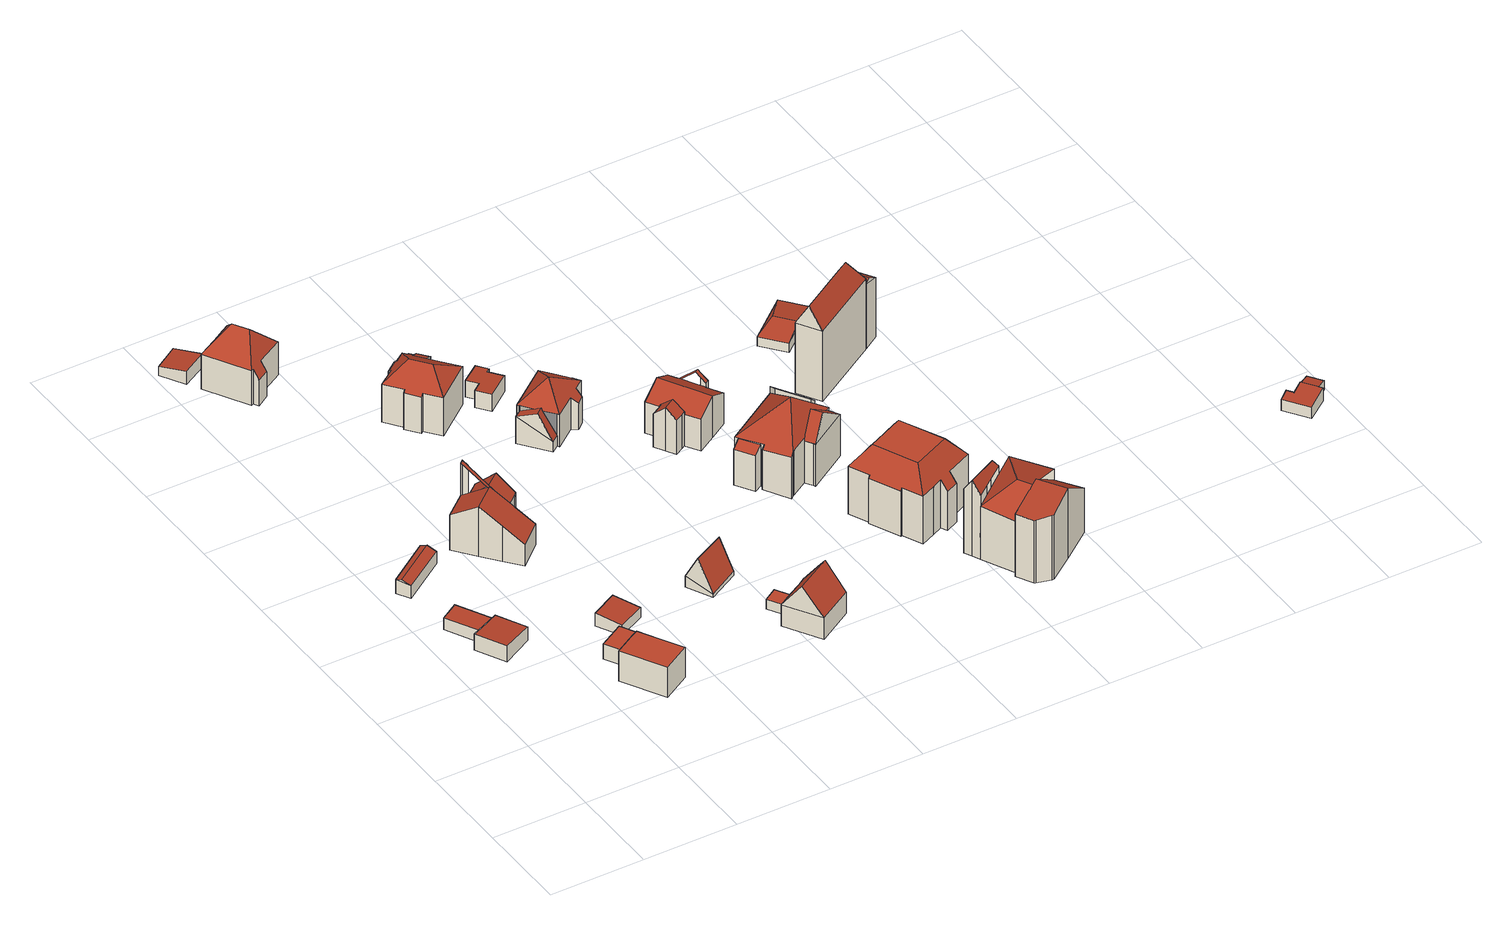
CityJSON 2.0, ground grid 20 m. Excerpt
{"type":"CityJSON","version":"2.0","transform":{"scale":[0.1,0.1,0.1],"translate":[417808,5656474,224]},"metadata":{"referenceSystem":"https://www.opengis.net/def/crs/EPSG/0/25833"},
"CityObjects":{
"building1":{"type":"Building","attributes":{"Dachtyp_tdc":"tdcPolyFlatRoof","Gemeindeschluessel":14612000,"Dachneigung":3.85,"QualitaetDacherkennung":92,"Geometrietyp2DReferenz":"3000","measuredHeight":3.62,"function":"31001_9998","roofType":"2100"},"geometry":[{"type":"Solid","lod":"2","boundaries":[[[[0,1,2,3]],[[1,4,5,2]],[[4,6,7,5]],[[6,8,9,7]],[[8,0,3,9]],[[8,6,4,1,0]],[[3,2,5,7,9]]]],"semantics":{"surfaces":[{"type":"WallSurface"},{"type":"RoofSurface"},{"type":"GroundSurface"}],"values":[[0,0,0,0,0,1,2]]}}]},
"building2":{"type":"Building","attributes":{"Dachtyp_tdc":"tdcPolyFlatRoof","Gemeindeschluessel":14612000,"Dachneigung":4.62,"QualitaetDacherkennung":76,"Geometrietyp2DReferenz":"3000","measuredHeight":3.02,"function":"31001_9998","roofType":"2100"},"geometry":[{"type":"Solid","lod":"2","boundaries":[[[[10,11,12,13]],[[11,14,15,12]],[[14,16,17,15]],[[16,10,13,17]],[[16,14,11,10]],[[13,12,15,17]]]],"semantics":{"surfaces":[{"type":"WallSurface"},{"type":"RoofSurface"},{"type":"GroundSurface"}],"values":[[0,0,0,0,1,2]]}}]},
"building3":{"type":"Building","attributes":{"Dachtyp_tdc":"tdcGableRoof","Gemeindeschluessel":14612000,"Dachneigung":25.08,"QualitaetDacherkennung":37,"Geometrietyp2DReferenz":"3000","measuredHeight":3.6,"function":"31001_9998","roofType":"3100"},"geometry":[{"type":"Solid","lod":"2","boundaries":[[[[18,19,20,21]],[[19,22,23,20]],[[22,24,25,23]],[[24,18,21,25]],[[22,19,26]],[[18,24,27]],[[19,18,27,26]],[[24,22,26,27]],[[21,20,23,25]]]],"semantics":{"surfaces":[{"type":"WallSurface"},{"type":"RoofSurface"},{"type":"GroundSurface"}],"values":[[0,0,0,0,0,0,1,1,2]]}}]},
"building4":{"type":"Building","attributes":{"Dachtyp_tdc":"tdcPolyFlatRoof","Gemeindeschluessel":14612000,"Dachneigung":0,"QualitaetDacherkennung":80,"Geometrietyp2DReferenz":"3000","measuredHeight":7.03,"function":"31001_9998","roofType":"1000"},"geometry":[{"type":"Solid","lod":"2","boundaries":[[[[28,29,30,31]],[[29,32,33,30]],[[32,34,35,33]],[[34,36,37,35]],[[36,38,39,37]],[[38,28,31,39]],[[38,36,34,32,29,28]],[[31,30,33,35,37,39]]]],"semantics":{"surfaces":[{"type":"WallSurface"},{"type":"RoofSurface"},{"type":"GroundSurface"}],"values":[[0,0,0,0,0,0,1,2]]}}]},
"building5":{"type":"Building","attributes":{"Dachtyp_tdc":"tdcPolyFlatRoof","Gemeindeschluessel":14612000,"Dachneigung":0,"QualitaetDacherkennung":78,"Geometrietyp2DReferenz":"3000","measuredHeight":3.45,"function":"31001_9998","roofType":"1000"},"geometry":[{"type":"Solid","lod":"2","boundaries":[[[[40,41,42,43]],[[41,44,45,42]],[[44,46,47,45]],[[46,48,49,47]],[[48,50,51,49]],[[50,52,53,51]],[[52,40,43,53]],[[52,50,48,46,44,41,40]],[[43,42,45,47,49,51,53]]]],"semantics":{"surfaces":[{"type":"WallSurface"},{"type":"RoofSurface"},{"type":"GroundSurface"}],"values":[[0,0,0,0,0,0,0,1,2]]}}]},
"building6":{"type":"Building","attributes":{"Dachtyp_tdc":"tdcPolyFlatRoof","Gemeindeschluessel":14612000,"Dachneigung":3.5,"QualitaetDacherkennung":55,"Geometrietyp2DReferenz":"3000","measuredHeight":2.5,"function":"31001_9998","roofType":"2100"},"geometry":[{"type":"Solid","lod":"2","boundaries":[[[[54,55,33,35]],[[55,56,57,33]],[[56,58,59,57]],[[58,60,61,59]],[[60,54,35,61]],[[60,58,56,55,54]],[[35,33,57,59,61]]]],"semantics":{"surfaces":[{"type":"WallSurface"},{"type":"RoofSurface"},{"type":"GroundSurface"}],"values":[[0,0,0,0,0,1,2]]}}]},
"building7":{"type":"Building","attributes":{"Dachtyp_tdc":"tdcPolyFlatRoof","Gemeindeschluessel":14612000,"Dachneigung":6.02,"QualitaetDacherkennung":55,"Geometrietyp2DReferenz":"3000","measuredHeight":2.93,"function":"31001_9998","roofType":"2100"},"geometry":[{"type":"Solid","lod":"2","boundaries":[[[[62,63,64,65]],[[63,66,67,64]],[[66,68,69,67]],[[68,62,65,69]],[[68,66,63,62]],[[65,64,67,69]]]],"semantics":{"surfaces":[{"type":"WallSurface"},{"type":"RoofSurface"},{"type":"GroundSurface"}],"values":[[0,0,0,0,1,2]]}}]},
"building8":{"type":"Building","attributes":{"Gemeindeschluessel":14612000,"Geometrietyp2DReferenz":"3000","function":"31001_9998","roofType":"9999"},"children":["building8-1","building8-2","building8-3"]},
"building8-1":{"type":"BuildingPart","attributes":{"Dachtyp_tdc":"tdcPolyFlatRoof","Dachneigung":40.65,"QualitaetDacherkennung":20,"Geometrietyp2DReferenz":"3000","measuredHeight":15.69,"roofType":"2100"},"parents":["building8"],"geometry":[{"type":"MultiSurface","lod":"2","boundaries":[[[70,71,72]],[[70,73,74,71]],[[73,75,76,74]],[[77,78,79,80,81]],[[78,82,83,79]],[[82,84,85,86,83]],[[82,78,77,87,88,75,73,70,89,90,84]],[[86,91,71,74,76,92,80,79,83]]],"semantics":{"surfaces":[{"type":"WallSurface"},{"type":"RoofSurface"},{"type":"GroundSurface"}],"values":[0,0,0,0,0,0,1,2]}}]},
"building8-2":{"type":"BuildingPart","attributes":{"Dachtyp_tdc":"tdcGableRoof","Dachneigung":42.91,"QualitaetDacherkennung":65,"Geometrietyp2DReferenz":"3000","measuredHeight":11.29,"roofType":"3100"},"parents":["building8"],"geometry":[{"type":"MultiSurface","lod":"2","boundaries":[[[93,94,95,96]],[[94,97,98,95]],[[97,99,100,98]],[[99,72,71,100]],[[85,101,83,86]],[[101,93,96,83]],[[90,89,72,99,97,94]],[[94,93,101,85,90]],[[96,95,98,100,71,91,86,83]]],"semantics":{"surfaces":[{"type":"WallSurface"},{"type":"RoofSurface"},{"type":"GroundSurface"}],"values":[0,0,0,0,0,0,1,1,2]}}]},
"building8-3":{"type":"BuildingPart","attributes":{"Dachtyp_tdc":"tdcGableRoof","Dachneigung":36.64,"QualitaetDacherkennung":34,"Geometrietyp2DReferenz":"3000","measuredHeight":11.48,"roofType":"3100"},"parents":["building8"],"geometry":[{"type":"MultiSurface","lod":"2","boundaries":[[[102,103,104,76,75]],[[103,105,106,104]],[[105,107,108,106]],[[107,109,110,108]],[[109,111,112,110]],[[111,81,80,112]],[[109,107,105,103,102,113]],[[113,87,81,111,109]],[[92,76,104,106,108,110,112,80]]],"semantics":{"surfaces":[{"type":"WallSurface"},{"type":"RoofSurface"},{"type":"GroundSurface"}],"values":[0,0,0,0,0,0,1,1,2]}}]},
"building9":{"type":"Building","attributes":{"Dachtyp_tdc":"tdcPolyFlatRoof","Gemeindeschluessel":14612000,"Dachneigung":9.02,"QualitaetDacherkennung":51,"Geometrietyp2DReferenz":"3000","measuredHeight":3.05,"function":"31001_9998","roofType":"2100"},"geometry":[{"type":"Solid","lod":"2","boundaries":[[[[114,115,116,117]],[[115,118,119,116]],[[118,120,121,119]],[[120,114,117,121]],[[120,118,115,114]],[[117,116,119,121]]]],"semantics":{"surfaces":[{"type":"WallSurface"},{"type":"RoofSurface"},{"type":"GroundSurface"}],"values":[[0,0,0,0,1,2]]}}]},
"building10":{"type":"Building","attributes":{"Dachtyp_tdc":"tdcHipRoof","Gemeindeschluessel":14612000,"Dachneigung":45.67,"QualitaetDacherkennung":68,"Geometrietyp2DReferenz":"3000","measuredHeight":12.81,"function":"31001_9998","roofType":"3200"},"geometry":[{"type":"Solid","lod":"2","boundaries":[[[[122,123,124,125]],[[123,126,127,124]],[[126,128,129,127]],[[128,130,131,129]],[[130,132,133,131]],[[132,134,135,133]],[[134,136,137,135]],[[136,138,139,137]],[[138,140,141,139]],[[140,142,143,141]],[[142,144,145,143]],[[144,146,147,145]],[[146,148,149,147]],[[148,150,151,149]],[[150,152,153,151]],[[152,122,125,153]],[[136,134,132,130,128,126,154]],[[148,146,144,142,140,138,155]],[[126,123,122,152,150,148,155,154]],[[138,136,154,155]],[[125,124,127,129,131,133,135,137,139,141,143,145,147,149,151,153]]]],"semantics":{"surfaces":[{"type":"WallSurface"},{"type":"RoofSurface"},{"type":"GroundSurface"}],"values":[[0,0,0,0,0,0,0,0,0,0,0,0,0,0,0,0,1,1,1,1,2]]}}]},
"building11":{"type":"Building","attributes":{"Dachtyp_tdc":"tdcGableRoof","Gemeindeschluessel":14612000,"Dachneigung":64.75,"QualitaetDacherkennung":3,"Geometrietyp2DReferenz":"3000","measuredHeight":7.62,"function":"31001_9998","roofType":"3100"},"geometry":[{"type":"Solid","lod":"2","boundaries":[[[[156,157,158,159]],[[157,160,161,158]],[[160,162,163,161]],[[162,156,159,163]],[[160,157,164]],[[156,162,165]],[[157,156,165,164]],[[162,160,164,165]],[[159,158,161,163]]]],"semantics":{"surfaces":[{"type":"WallSurface"},{"type":"RoofSurface"},{"type":"GroundSurface"}],"values":[[0,0,0,0,0,0,1,1,2]]}}]},
"building12":{"type":"Building","attributes":{"Dachtyp_tdc":"tdcPolyFlatRoof","Gemeindeschluessel":14612000,"Dachneigung":0,"QualitaetDacherkennung":72,"Geometrietyp2DReferenz":"3000","measuredHeight":2.19,"function":"31001_9998","roofType":"1000"},"geometry":[{"type":"Solid","lod":"2","boundaries":[[[[166,167,168,169]],[[167,170,171,168]],[[170,172,173,171]],[[172,166,169,173]],[[172,170,167,166]],[[169,168,171,173]]]],"semantics":{"surfaces":[{"type":"WallSurface"},{"type":"RoofSurface"},{"type":"GroundSurface"}],"values":[[0,0,0,0,1,2]]}}]},
"building13":{"type":"Building","attributes":{"Dachtyp_tdc":"tdcFreeFormRoof","Gemeindeschluessel":14612000,"Dachneigung":53.16,"QualitaetDacherkennung":80,"Geometrietyp2DReferenz":"3000","measuredHeight":10.75,"function":"31001_9998","roofType":"5000"},"geometry":[{"type":"Solid","lod":"2","boundaries":[[[[174,175,176,177]],[[175,178,179,176]],[[178,180,181,179]],[[180,182,183,181]],[[182,184,185,183]],[[184,186,187,185]],[[186,188,189,187]],[[188,174,177,189]],[[184,182,180,178,175,174,190,191]],[[188,186,191,190]],[[174,188,190]],[[186,184,191]],[[177,176,179,181,183,185,187,189]]]],"semantics":{"surfaces":[{"type":"WallSurface"},{"type":"RoofSurface"},{"type":"GroundSurface"}],"values":[[0,0,0,0,0,0,0,0,1,1,0,0,2]]}}]},
"building14":{"type":"Building","attributes":{"Gemeindeschluessel":14612000,"Geometrietyp2DReferenz":"3000","function":"31001_9998","roofType":"9999"},"children":["building14-1","building14-2"]},
"building14-1":{"type":"BuildingPart","attributes":{"Dachtyp_tdc":"tdcHipRoof","Dachneigung":33,"QualitaetDacherkennung":74,"Geometrietyp2DReferenz":"3000","measuredHeight":11.84,"roofType":"3200"},"parents":["building14"],"geometry":[{"type":"MultiSurface","lod":"2","boundaries":[[[192,193,194]],[[192,195,196,193]],[[195,197,198,196]],[[197,199,200,198]],[[199,201,202,200]],[[203,204,205,206]],[[204,207,208,205]],[[207,209,210,208]],[[209,211,212,210]],[[211,213,214,212]],[[213,215,216,214]],[[215,217,218,216]],[[217,219,220,218]],[[219,221,222,220]],[[221,223,224,225,222]],[[217,215,213,211,209,207,226]],[[197,195,227]],[[207,204,203,201,199,197,227,226]],[[195,192,228,223,221,219,217,226,227]],[[225,229,193,196,198,200,202,206,205,208,210,212,214,216,218,220,222]],[[201,203,206,202]]],"semantics":{"surfaces":[{"type":"WallSurface"},{"type":"RoofSurface"},{"type":"GroundSurface"}],"values":[0,0,0,0,0,0,0,0,0,0,0,0,0,0,0,1,1,1,1,2,0]}}]},
"building14-2":{"type":"BuildingPart","attributes":{"Dachtyp_tdc":"tdcPolyFlatRoof","Dachneigung":26.44,"QualitaetDacherkennung":47,"Geometrietyp2DReferenz":"3000","measuredHeight":8.48,"roofType":"2100"},"parents":["building14"],"geometry":[{"type":"MultiSurface","lod":"2","boundaries":[[[224,230,231,225]],[[230,232,233,231]],[[232,234,235,233]],[[234,236,237,235]],[[236,194,193,237]],[[194,236,234,232,230,224,238]],[[229,225,231,233,235,237,193]]],"semantics":{"surfaces":[{"type":"WallSurface"},{"type":"RoofSurface"},{"type":"GroundSurface"}],"values":[0,0,0,0,0,1,2]}}]},
"building15":{"type":"Building","attributes":{"Gemeindeschluessel":14612000,"Geometrietyp2DReferenz":"3000","function":"31001_9998","roofType":"9999"},"children":["building15-1","building15-2","building15-3"]},
"building15-1":{"type":"BuildingPart","attributes":{"Dachtyp_tdc":"tdcPolyFlatRoof","Dachneigung":0,"QualitaetDacherkennung":49,"Geometrietyp2DReferenz":"3000","measuredHeight":3.08,"roofType":"1000"},"parents":["building15"],"geometry":[{"type":"MultiSurface","lod":"2","boundaries":[[[239,240,241,242]],[[240,243,244,241]],[[245,246,247,248]],[[246,239,242,247]],[[246,245,243,240,239]],[[242,241,244,248,247]]],"semantics":{"surfaces":[{"type":"WallSurface"},{"type":"RoofSurface"},{"type":"GroundSurface"}],"values":[0,0,0,0,1,2]}}]},
"building15-2":{"type":"BuildingPart","attributes":{"Dachtyp_tdc":"tdcTentRoof","Dachneigung":41.57,"QualitaetDacherkennung":81,"Geometrietyp2DReferenz":"3000","measuredHeight":11.02,"roofType":"3500"},"parents":["building15"],"geometry":[{"type":"MultiSurface","lod":"2","boundaries":[[[249,250,251,252]],[[250,253,254,251]],[[253,255,256,257,254]],[[258,259,260,261,262]],[[259,263,264,260]],[[263,265,266,264]],[[265,267,245,248,266]],[[268,269,241,244,243]],[[269,270,271,241]],[[270,272,273,271]],[[272,274,275,273]],[[274,249,252,275]],[[263,259,258,276,277,255,253,278]],[[265,263,278]],[[270,269,268,267,265,278]],[[253,250,249,274,272,270,278]],[[252,251,254,257,261,260,264,266,248,244,241,271,273,275]]],"semantics":{"surfaces":[{"type":"WallSurface"},{"type":"RoofSurface"},{"type":"GroundSurface"}],"values":[0,0,0,0,0,0,0,0,0,0,0,0,1,1,1,1,2]}}]},
"building15-3":{"type":"BuildingPart","attributes":{"Dachtyp_tdc":"tdcGableRoof","Dachneigung":61.24,"QualitaetDacherkennung":9,"Geometrietyp2DReferenz":"3000","measuredHeight":7.93,"roofType":"3100"},"parents":["building15"],"geometry":[{"type":"MultiSurface","lod":"2","boundaries":[[[256,279,280,257]],[[279,281,282,280]],[[281,262,261,282]],[[281,279,283]],[[279,256,277,284,283]],[[262,281,283,284,276]],[[257,280,282,261]]],"semantics":{"surfaces":[{"type":"WallSurface"},{"type":"RoofSurface"},{"type":"GroundSurface"}],"values":[0,0,0,0,1,1,2]}}]},
"building16":{"type":"Building","attributes":{"Dachtyp_tdc":"tdcPolyFlatRoof","Gemeindeschluessel":14612000,"Dachneigung":3.14,"QualitaetDacherkennung":51,"Geometrietyp2DReferenz":"3000","measuredHeight":3.89,"function":"31001_9998","roofType":"2100"},"geometry":[{"type":"Solid","lod":"2","boundaries":[[[[285,286,287,288]],[[286,289,290,287]],[[289,291,292,290]],[[291,293,294,292]],[[293,295,296,294]],[[295,297,298,296]],[[297,299,300,298]],[[299,285,288,300]],[[299,297,295,293,291,289,286,285]],[[288,287,290,292,294,296,298,300]]]],"semantics":{"surfaces":[{"type":"WallSurface"},{"type":"RoofSurface"},{"type":"GroundSurface"}],"values":[[0,0,0,0,0,0,0,0,1,2]]}}]},
"building17":{"type":"Building","attributes":{"Gemeindeschluessel":14612000,"Geometrietyp2DReferenz":"3000","function":"31001_9998","roofType":"9999"},"children":["building17-1","building17-2","building17-3","building17-4"]},
"building17-1":{"type":"BuildingPart","attributes":{"Dachtyp_tdc":"tdcFreeFormRoof","Dachneigung":36.41,"QualitaetDacherkennung":38,"Geometrietyp2DReferenz":"3000","measuredHeight":4.63,"roofType":"5000"},"parents":["building17"],"geometry":[{"type":"MultiSurface","lod":"2","boundaries":[[[301,302,303,304]],[[302,305,306,303]],[[305,307,308,306]],[[307,309,310,308]],[[309,311,312,310]],[[311,313,314,312]],[[311,309,307,305,302,315]],[[302,301,315]],[[301,316,313,311,315]],[[317,304,303,306,308,310,312,314]]],"semantics":{"surfaces":[{"type":"WallSurface"},{"type":"RoofSurface"},{"type":"GroundSurface"}],"values":[0,0,0,0,0,0,1,1,1,2]}}]},
"building17-2":{"type":"BuildingPart","attributes":{"Dachtyp_tdc":"tdcGableRoof","Dachneigung":27.49,"QualitaetDacherkennung":32,"Geometrietyp2DReferenz":"3000","measuredHeight":9.6,"roofType":"3100"},"parents":["building17"],"geometry":[{"type":"MultiSurface","lod":"2","boundaries":[[[318,319,320,321]],[[319,322,323,320]],[[322,324,325,323]],[[324,326,327,325]],[[326,328,327]],[[329,330,331,332]],[[330,333,334,331]],[[333,335,336,334]],[[335,337,338,336]],[[337,339,340,338]],[[339,341,342,340]],[[335,333,330,329,343,344,326,324,322]],[[322,319,318,345,341,339,337,335]],[[342,346,321,320,323,325,327,347,332,331,334,336,338,340]]],"semantics":{"surfaces":[{"type":"WallSurface"},{"type":"RoofSurface"},{"type":"GroundSurface"}],"values":[0,0,0,0,0,0,0,0,0,0,0,1,1,2]}}]},
"building17-3":{"type":"BuildingPart","attributes":{"Dachtyp_tdc":"tdcGableRoof","Dachneigung":41.47,"QualitaetDacherkennung":65,"Geometrietyp2DReferenz":"3000","measuredHeight":9.82,"roofType":"3100"},"parents":["building17"],"geometry":[{"type":"MultiSurface","lod":"2","boundaries":[[[348,349,329,332,350]],[[328,351,301,304,327]],[[352,314,313]],[[352,348,350,314]],[[353,351,328,344,354]],[[354,349,348,352,353]],[[350,332,347,327,304,317,314]]],"semantics":{"surfaces":[{"type":"WallSurface"},{"type":"RoofSurface"},{"type":"GroundSurface"}],"values":[0,0,0,0,1,1,2]}}]},
"building17-4":{"type":"BuildingPart","attributes":{"Dachtyp_tdc":"tdcGableRoof","Dachneigung":42.47,"QualitaetDacherkennung":43,"Geometrietyp2DReferenz":"3000","measuredHeight":9.9,"roofType":"3100"},"parents":["building17"],"geometry":[{"type":"MultiSurface","lod":"2","boundaries":[[[355,356,340,342,341]],[[356,357,358,340]],[[357,359,360,358]],[[359,361,362,360]],[[361,363,364,362]],[[363,365,366,364]],[[365,367,318,321,366]],[[361,359,357,356,355,368]],[[368,367,365,363,361]],[[321,346,342,340,358,360,362,364,366]]],"semantics":{"surfaces":[{"type":"WallSurface"},{"type":"RoofSurface"},{"type":"GroundSurface"}],"values":[0,0,0,0,0,0,0,1,1,2]}}]},
"building18":{"type":"Building","attributes":{"Gemeindeschluessel":14612000,"Geometrietyp2DReferenz":"3000","function":"31001_9998","roofType":"9999"},"children":["building18-1","building18-2","building18-3","building18-4"]},
"building18-1":{"type":"BuildingPart","attributes":{"Dachtyp_tdc":"tdcTentRoof","Dachneigung":41.54,"QualitaetDacherkennung":45,"Geometrietyp2DReferenz":"3000","measuredHeight":16.42,"roofType":"3500"},"parents":["building18"],"geometry":[{"type":"MultiSurface","lod":"2","boundaries":[[[369,370,371,372]],[[370,373,371]],[[374,375,376]],[[374,377,378,375]],[[377,379,380,378]],[[381,382,383,384,385]],[[386,387,388,389,390,391]],[[387,392,393,388]],[[392,394,395,393]],[[394,396,397,395]],[[396,369,372,397]],[[379,377,398]],[[382,381,379,398]],[[392,387,386,399,400,382,398]],[[377,374,370,369,396,394,392,398]],[[372,371,375,378,380,385,384,389,388,393,395,397]]],"semantics":{"surfaces":[{"type":"WallSurface"},{"type":"RoofSurface"},{"type":"GroundSurface"}],"values":[0,0,0,0,0,0,0,0,0,0,0,1,1,1,1,2]}}]},
"building18-2":{"type":"BuildingPart","attributes":{"Dachtyp_tdc":"tdcPolyFlatRoof","Dachneigung":42.77,"QualitaetDacherkennung":53,"Geometrietyp2DReferenz":"3000","measuredHeight":11.1,"roofType":"2100"},"parents":["building18"],"geometry":[{"type":"MultiSurface","lod":"2","boundaries":[[[401,402,381,385,403]],[[404,405,406,380,379]],[[405,401,403,406]],[[405,404,402,401]],[[403,385,380,406]]],"semantics":{"surfaces":[{"type":"WallSurface"},{"type":"RoofSurface"},{"type":"GroundSurface"}],"values":[0,0,0,1,2]}}]},
"building18-3":{"type":"BuildingPart","attributes":{"Dachtyp_tdc":"tdcPolyFlatRoof","Dachneigung":36.39,"QualitaetDacherkennung":63,"Geometrietyp2DReferenz":"3000","measuredHeight":9.54,"roofType":"2100"},"parents":["building18"],"geometry":[{"type":"MultiSurface","lod":"2","boundaries":[[[373,407,408,371]],[[407,409,410,408]],[[409,376,375,410]],[[376,409,407,373]],[[371,408,410,375]]],"semantics":{"surfaces":[{"type":"WallSurface"},{"type":"RoofSurface"},{"type":"GroundSurface"}],"values":[0,0,0,1,2]}}]},
"building18-4":{"type":"BuildingPart","attributes":{"Dachtyp_tdc":"tdcGableRoof","Dachneigung":36.78,"QualitaetDacherkennung":35,"Geometrietyp2DReferenz":"3000","measuredHeight":15.05,"roofType":"3100"},"parents":["building18"],"geometry":[{"type":"MultiSurface","lod":"2","boundaries":[[[383,411,412,384]],[[411,413,414,412]],[[413,415,416,414]],[[415,390,389,416]],[[417,418,399,391,419,420]],[[383,400,418,417,411]],[[413,420,419,415]],[[411,417,420,413]],[[415,419,391,390]],[[384,412,414,416,389]]],"semantics":{"surfaces":[{"type":"WallSurface"},{"type":"RoofSurface"},{"type":"GroundSurface"}],"values":[0,0,0,0,1,1,0,0,0,2]}}]},
"building19":{"type":"Building","attributes":{"Dachtyp_tdc":"tdcCutTentRoof","Gemeindeschluessel":14612000,"Dachneigung":0.039,"QualitaetDacherkennung":67,"Geometrietyp2DReferenz":"3000","measuredHeight":15.29,"function":"31001_9998","roofType":"9999"},"geometry":[{"type":"Solid","lod":"2","boundaries":[[[[421,422,423,424]],[[422,425,426,423]],[[425,427,428,426]],[[427,429,430,428]],[[429,431,432,430]],[[431,433,434,432]],[[433,435,436,434]],[[435,437,438,436]],[[437,439,440,438]],[[439,441,442,440]],[[441,443,444,442]],[[443,445,446,444]],[[445,447,448,446]],[[447,449,450,448]],[[449,451,452,450]],[[451,453,454,452]],[[453,455,456,454]],[[455,457,458,456]],[[457,459,460,458]],[[459,461,462,460]],[[461,421,424,462]],[[435,433,431,429,427,425,463,464]],[[447,445,443,441,439,437,435,464,465]],[[457,455,453,451,449,447,465,466]],[[425,422,421,461,459,457,466,463]],[[466,465,464,463]],[[424,423,426,428,430,432,434,436,438,440,442,444,446,448,450,452,454,456,458,460,462]]]],"semantics":{"surfaces":[{"type":"WallSurface"},{"type":"RoofSurface"},{"type":"GroundSurface"}],"values":[[0,0,0,0,0,0,0,0,0,0,0,0,0,0,0,0,0,0,0,0,0,1,1,1,1,1,2]]}}]},
"building20":{"type":"Building","attributes":{"Gemeindeschluessel":14612000,"Geometrietyp2DReferenz":"3000","function":"31001_9998","roofType":"9999"},"children":["building20-1","building20-2","building20-3"]},
"building20-1":{"type":"BuildingPart","attributes":{"Dachtyp_tdc":"tdcHipAndGableRoof","Dachneigung":18.79,"QualitaetDacherkennung":23,"Geometrietyp2DReferenz":"3000","measuredHeight":16.16,"roofType":"5000"},"parents":["building20"],"geometry":[{"type":"MultiSurface","lod":"2","boundaries":[[[467,468,469,470]],[[471,472,473,474,475]],[[471,476,468,477]],[[468,467,478,479,477]],[[472,471,477,479,480,481,482]],[[470,469,483,475,474,484]]],"semantics":{"surfaces":[{"type":"WallSurface"},{"type":"RoofSurface"},{"type":"GroundSurface"}],"values":[0,0,1,1,1,2]}}]},
"building20-2":{"type":"BuildingPart","attributes":{"Dachtyp_tdc":"tdcFreeFormRoof","Dachneigung":35.88,"QualitaetDacherkennung":22,"Geometrietyp2DReferenz":"3000","measuredHeight":16.07,"roofType":"5000"},"parents":["building20"],"geometry":[{"type":"MultiSurface","lod":"2","boundaries":[[[485,486,487,488]],[[486,489,490,487]],[[489,491,467,470,490]],[[473,492,493,474]],[[492,494,495,493]],[[494,496,497,495]],[[496,498,499,497]],[[498,485,488,499]],[[494,492,473,500,482,501]],[[501,480,478,491,489,486,485,498,496,494]],[[488,487,490,470,484,474,493,495,497,499]]],"semantics":{"surfaces":[{"type":"WallSurface"},{"type":"RoofSurface"},{"type":"GroundSurface"}],"values":[0,0,0,0,0,0,0,0,1,1,2]}}]},
"building20-3":{"type":"BuildingPart","attributes":{"Dachtyp_tdc":"tdcFreeFormRoof","Dachneigung":55.22,"QualitaetDacherkennung":9,"Geometrietyp2DReferenz":"3000","measuredHeight":16.19,"roofType":"5000"},"parents":["building20"],"geometry":[{"type":"MultiSurface","lod":"2","boundaries":[[[502,503,504,505]],[[503,506,507,504]],[[506,508,476,483,507]],[[509,510,511,469,468]],[[510,512,513,511]],[[512,514,515,513]],[[514,502,505,515]],[[510,509,508,516]],[[508,506,516]],[[506,503,502,514,512,510,516]],[[505,504,507,483,469,511,513,515]]],"semantics":{"surfaces":[{"type":"WallSurface"},{"type":"RoofSurface"},{"type":"GroundSurface"}],"values":[0,0,0,0,0,0,0,1,1,1,2]}}]},
"building21":{"type":"Building","attributes":{"Dachtyp_tdc":"tdcFreeFormRoof","Gemeindeschluessel":14612000,"Dachneigung":59.57,"QualitaetDacherkennung":8,"Geometrietyp2DReferenz":"3000","measuredHeight":20.87,"function":"31001_9998","roofType":"5000"},"geometry":[{"type":"Solid","lod":"2","boundaries":[[[[517,518,519,520]],[[518,521,522,519]],[[521,523,524,522]],[[523,517,520,524]],[[525,523,521]],[[526,525,521,518]],[[526,518,517]],[[525,526,517,523]],[[520,519,522,524]]]],"semantics":{"surfaces":[{"type":"WallSurface"},{"type":"RoofSurface"},{"type":"GroundSurface"}],"values":[[0,0,0,0,1,1,0,1,2]]}}]},
"building22":{"type":"Building","attributes":{"Dachtyp_tdc":"tdcHipAndGableRoof","Gemeindeschluessel":14612000,"Dachneigung":10.81,"QualitaetDacherkennung":22,"Geometrietyp2DReferenz":"3000","measuredHeight":3.09,"function":"31001_9998","roofType":"5000"},"geometry":[{"type":"Solid","lod":"2","boundaries":[[[[527,528,529,530]],[[528,531,532,529]],[[531,533,534,532]],[[533,527,530,534]],[[531,528,535]],[[527,533,536]],[[528,527,536,535]],[[533,531,535,536]],[[530,529,532,534]]]],"semantics":{"surfaces":[{"type":"WallSurface"},{"type":"RoofSurface"},{"type":"GroundSurface"}],"values":[[0,0,0,0,1,0,1,1,2]]}}]},
"building23":{"type":"Building","attributes":{"Dachtyp_tdc":"tdcGableRoof","Gemeindeschluessel":14612000,"Dachneigung":33.19,"QualitaetDacherkennung":8,"Geometrietyp2DReferenz":"3000","measuredHeight":15.47,"function":"31001_9998","roofType":"3100"},"geometry":[{"type":"Solid","lod":"2","boundaries":[[[[537,538,539,540]],[[538,541,524,539]],[[541,542,522,524]],[[542,537,540,522]],[[541,538,543]],[[537,542,544]],[[538,537,544,543]],[[542,541,543,544]],[[540,539,524,522]]]],"semantics":{"surfaces":[{"type":"WallSurface"},{"type":"RoofSurface"},{"type":"GroundSurface"}],"values":[[0,0,0,0,0,0,1,1,2]]}}]},
"building24":{"type":"Building","attributes":{"Gemeindeschluessel":14612000,"Geometrietyp2DReferenz":"3000","function":"31001_9998","roofType":"9999"},"children":["building24-1","building24-2"]},
"building24-1":{"type":"BuildingPart","attributes":{"Dachtyp_tdc":"tdcPolyFlatRoof","Dachneigung":7.93,"QualitaetDacherkennung":63,"Geometrietyp2DReferenz":"3000","measuredHeight":2.67,"roofType":"2100"},"parents":["building24"],"geometry":[{"type":"MultiSurface","lod":"2","boundaries":[[[545,546,547,548]],[[549,550,551,552]],[[550,545,548,551]],[[550,549,546,545]],[[548,547,552,551]]],"semantics":{"surfaces":[{"type":"WallSurface"},{"type":"RoofSurface"},{"type":"GroundSurface"}],"values":[0,0,0,1,2]}}]},
"building24-2":{"type":"BuildingPart","attributes":{"Dachtyp_tdc":"tdcPolyFlatRoof","Dachneigung":5.15,"QualitaetDacherkennung":80,"Geometrietyp2DReferenz":"3000","measuredHeight":3.04,"roofType":"2100"},"parents":["building24"],"geometry":[{"type":"MultiSurface","lod":"2","boundaries":[[[553,554,555,547,546]],[[554,556,557,555]],[[556,558,559,557]],[[558,560,561,559]],[[560,562,563,561]],[[562,564,549,552,563]],[[564,562,560,558,556,554,553]],[[547,555,557,559,561,563,552]]],"semantics":{"surfaces":[{"type":"WallSurface"},{"type":"RoofSurface"},{"type":"GroundSurface"}],"values":[0,0,0,0,0,0,1,2]}}]}
},
"vertices":[
[24,424,103],[54,439,101],[54,439,67],[24,424,67],[90,458,98],[90,458,67],[122,397,98],[122,397,67],[56,362,103],[56,362,67],
[14,514,86],[50,533,89],[50,533,59],[14,514,59],[90,458,89],[90,458,59],[54,439,86],[54,439,59],
[111,694,81],[16,630,82],[16,630,54],[111,694,54],[0,657,86],[0,657,54],[92,721,85],[92,721,54],[6,646,90],[100,710,90],
[182,179,161],[229,206,161],[229,206,91],[182,179,91],[241,212,161],[241,212,91],[265,170,161],[265,170,91],[291,124,161],[291,124,91],[232,90,161],[232,90,91],
[273,230,117],[241,212,117],[241,212,82],[273,230,82],[229,206,117],[229,206,82],[199,260,117],[199,260,82],[252,290,117],[252,290,82],[282,235,117],[282,235,82],[277,234,117],[277,234,82],
[265,170,116],[241,212,116],[273,230,113],[273,230,91],[277,234,113],[277,234,91],[300,190,113],[300,190,91],
[299,388,105],[327,336,99],[327,336,76],[299,388,76],[270,308,99],[270,308,76],[243,359,105],[243,359,76],
[258,681,139],[258,681,60],[258,681,136],[265,672,129],[265,672,60],[262,670,129],[262,670,60],[195,747,217],[202,752,217],[202,752,60],[195,747,60],[195,747,142],[209,744,207],[209,744,60],[209,743,207],[209,743,137],[209,743,60],[229,708,172],[231,705,169],[237,708,168],[234,712,172],[234,712,60],[231,705,60],
[239,768,137],[265,737,172],[265,737,60],[239,768,60],[289,707,136],[289,707,60],[283,701,136],[283,701,60],[209,744,137],
[262,670,139],[289,639,109],[289,639,60],[240,596,108],[240,596,60],[212,629,140],[212,629,60],[183,665,174],[183,665,60],[148,709,141],[148,709,60],[231,705,174],
[62,1528,23],[93,1475,33],[93,1475,2],[62,1528,2],[41,1446,32],[41,1446,2],[11,1496,23],[11,1496,2],
[176,1440,67],[165,1433,80],[165,1433,4],[176,1440,4],[196,1380,80],[196,1380,4],[138,1347,82],[138,1347,4],[144,1336,61],[144,1336,4],[118,1320,62],[118,1320,4],[112,1331,83],[112,1331,4],[107,1329,83],[107,1329,4],[55,1419,83],[55,1419,4],[81,1434,82],[81,1434,4],[80,1436,79],[80,1436,4],[115,1457,77],[115,1457,4],[116,1455,81],[116,1455,4],[143,1471,80],[143,1471,4],[150,1460,80],[150,1460,4],[161,1466,67],[161,1466,4],[136,1382,132],[117,1414,132],
[530,342,96],[464,307,92],[464,307,86],[530,342,86],[437,360,111],[437,360,86],[504,392,114],[504,392,86],[449,336,162],[516,370,162],
[524,220,114],[552,237,114],[552,237,92],[524,220,92],[578,193,114],[578,193,92],[549,177,114],[549,177,92],
[518,158,144],[549,177,144],[549,177,96],[518,158,96],[578,193,144],[578,193,96],[593,202,144],[593,202,96],[604,183,174],[604,183,96],[611,171,192],[611,171,96],[638,126,145],[638,126,96],[563,82,145],[563,82,96],[540,120,203],[616,164,203],
[394,1133,116],[394,1133,28],[394,1133,113],[419,1101,116],[419,1101,28],[340,1040,115],[340,1040,28],[315,1071,115],[315,1071,28],[310,1067,111],[310,1067,28],[289,1095,111],[293,1099,115],[293,1099,28],[289,1095,28],[266,1134,115],[266,1134,28],[303,1162,114],[303,1162,28],[300,1166,110],[300,1166,28],[324,1184,110],[324,1184,28],[328,1180,116],[328,1180,28],[347,1195,115],[347,1195,28],[353,1187,115],[353,1187,28],[359,1191,111],[359,1191,28],[365,1184,111],[365,1184,110],[365,1184,28],[326,1137,147],[355,1100,147],[359,1179,115],[359,1179,28],
[377,1194,102],[377,1194,28],[394,1172,102],[394,1172,28],[380,1162,110],[380,1162,28],[399,1137,110],[399,1137,28],[359,1179,113],
[578,962,90],[561,949,90],[561,949,59],[578,962,59],[561,948,90],[561,948,59],[536,981,90],[553,994,90],[553,994,59],[536,981,59],
[539,892,119],[526,900,132],[526,900,59],[539,892,59],[482,866,133],[482,866,59],[479,871,133],[479,871,82],[479,871,59],[434,928,133],[433,928,133],[433,928,59],[434,928,59],[434,928,121],[430,932,133],[430,932,59],[520,1002,131],[520,1002,59],[536,981,131],[561,948,131],[561,949,131],[571,935,131],[571,935,59],[550,919,131],[550,919,59],[554,905,119],[554,905,59],[451,906,133],[461,893,133],[500,933,169],
[464,860,82],[464,860,59],[419,917,121],[419,917,59],[445,884,138],[460,895,138],
[432,1080,69],[451,1095,68],[451,1095,30],[432,1080,30],[434,1116,68],[434,1116,30],[475,1147,65],[475,1147,30],[491,1126,65],[491,1126,30],[483,1119,66],[483,1119,30],[504,1092,66],[504,1092,30],[453,1053,69],[453,1053,30],
[724,840,110],[738,849,110],[738,849,70],[724,840,70],[752,826,110],[752,826,70],[760,812,110],[760,812,70],[756,810,114],[756,810,70],[753,808,117],[753,808,70],[746,804,110],[746,804,70],[735,838,117],[743,809,110],[743,809,70],
[645,779,142],[628,807,142],[628,807,70],[645,779,70],[668,831,166],[668,831,70],[706,854,142],[706,854,70],[716,836,142],[716,836,70],[716,836,136],[746,786,142],[745,785,142],[745,785,70],[746,786,70],[764,754,142],[764,754,70],[726,731,166],[726,731,70],[687,708,142],[687,708,70],[669,737,142],[669,737,70],[670,737,142],[670,737,70],[735,804,142],[720,830,142],[657,757,142],[657,757,70],[735,804,70],
[754,791,150],[746,786,150],[754,791,70],[724,840,136],[746,804,163],[743,809,169],[735,804,169],
[670,737,148],[669,737,148],[661,732,148],[661,732,70],[644,722,148],[644,722,70],[632,742,169],[632,742,70],[619,763,147],[619,763,70],[636,773,147],[636,773,70],[645,779,147],[657,757,169],
[719,540,182],[715,547,181],[715,547,83],[719,540,83],[715,547,178],[691,585,179],[691,585,83],[691,585,178],[687,592,178],[687,592,83],[811,668,179],[811,668,83],[855,598,184],[874,568,186],[874,568,179],[874,568,83],[855,598,83],[788,513,185],[753,492,185],[753,492,83],[788,513,83],[788,513,179],[788,513,180],[750,490,185],[750,490,83],[743,485,178],[743,485,83],[712,536,175],[712,536,83],[790,564,247],[790,515,185],[865,562,186],
[868,606,179],[855,598,193],[868,606,83],[811,668,194],[825,676,179],[825,676,83],
[699,538,165],[699,538,83],[675,576,165],[675,576,83],
[886,547,179],[886,547,83],[800,493,179],[800,493,83],[798,497,179],[798,497,83],[824,508,234],[811,528,234],[798,497,180],[800,493,180],
[883,438,178],[889,424,199],[889,424,89],[883,438,89],[940,448,199],[940,448,89],[964,396,199],[964,396,89],[970,398,190],[970,398,89],[979,377,190],[979,377,89],[973,375,199],[973,375,89],[1008,300,199],[1008,300,89],[952,274,199],[952,274,89],[958,260,178],[958,260,89],[931,247,178],[931,247,89],[924,261,199],[924,261,89],[903,251,198],[903,251,89],[872,237,198],[872,237,89],[852,279,199],[852,279,89],[849,277,193],[849,277,89],[819,341,193],[819,341,89],[823,343,198],[823,343,89],[803,385,198],[803,385,89],[861,412,198],[861,412,89],[855,425,178],[855,425,89],[924,406,242],[967,315,242],[887,278,242],[845,369,242],
[962,56,220],[927,127,225],[927,127,103],[962,56,103],[1045,218,233],[1096,144,231],[1096,144,206],[1096,144,103],[1045,218,103],[1002,185,230],[999,117,264],[1008,86,259],[1015,90,264],[1021,95,262],[1030,101,258],[1042,108,253],[1002,185,103],[1030,101,103],
[975,14,247],[973,15,246],[973,15,103],[975,14,103],[954,51,247],[954,51,103],[962,56,249],[1130,96,205],[1130,96,103],[1065,47,263],[1065,47,103],[1010,6,251],[1010,6,103],[1006,6,251],[1006,6,103],[1070,127,229],[1030,101,263],
[967,193,244],[986,202,244],[986,202,103],[967,193,103],[994,201,250],[994,201,103],[1002,185,250],[927,127,250],[919,144,277],[919,144,103],[911,160,250],[911,160,103],[962,185,251],[962,185,103],[990,188,265],
[947,706,241],[918,754,241],[918,754,79],[947,706,79],[1068,845,241],[1068,845,79],[1097,798,241],[1097,798,79],[1059,807,288],[933,730,288],
[979,873,91],[939,920,91],[939,920,70],[979,873,70],[1031,997,89],[1031,997,70],[1070,949,89],[1070,949,70],[989,947,101],[1021,909,101],
[1102,866,216],[1131,819,216],[1131,819,79],[1102,866,79],[1097,798,228],[1068,845,228],[1108,805,234],[1079,852,234],
[1738,245,108],[1714,227,113],[1714,227,86],[1738,245,86],[1693,256,113],[1718,274,108],[1718,274,86],[1693,256,86],
[1714,227,116],[1720,219,116],[1720,219,86],[1674,186,111],[1674,186,86],[1639,235,111],[1639,235,86],[1660,251,114],[1660,251,86],[1669,238,114],[1669,238,86],[1693,256,116]
]}
